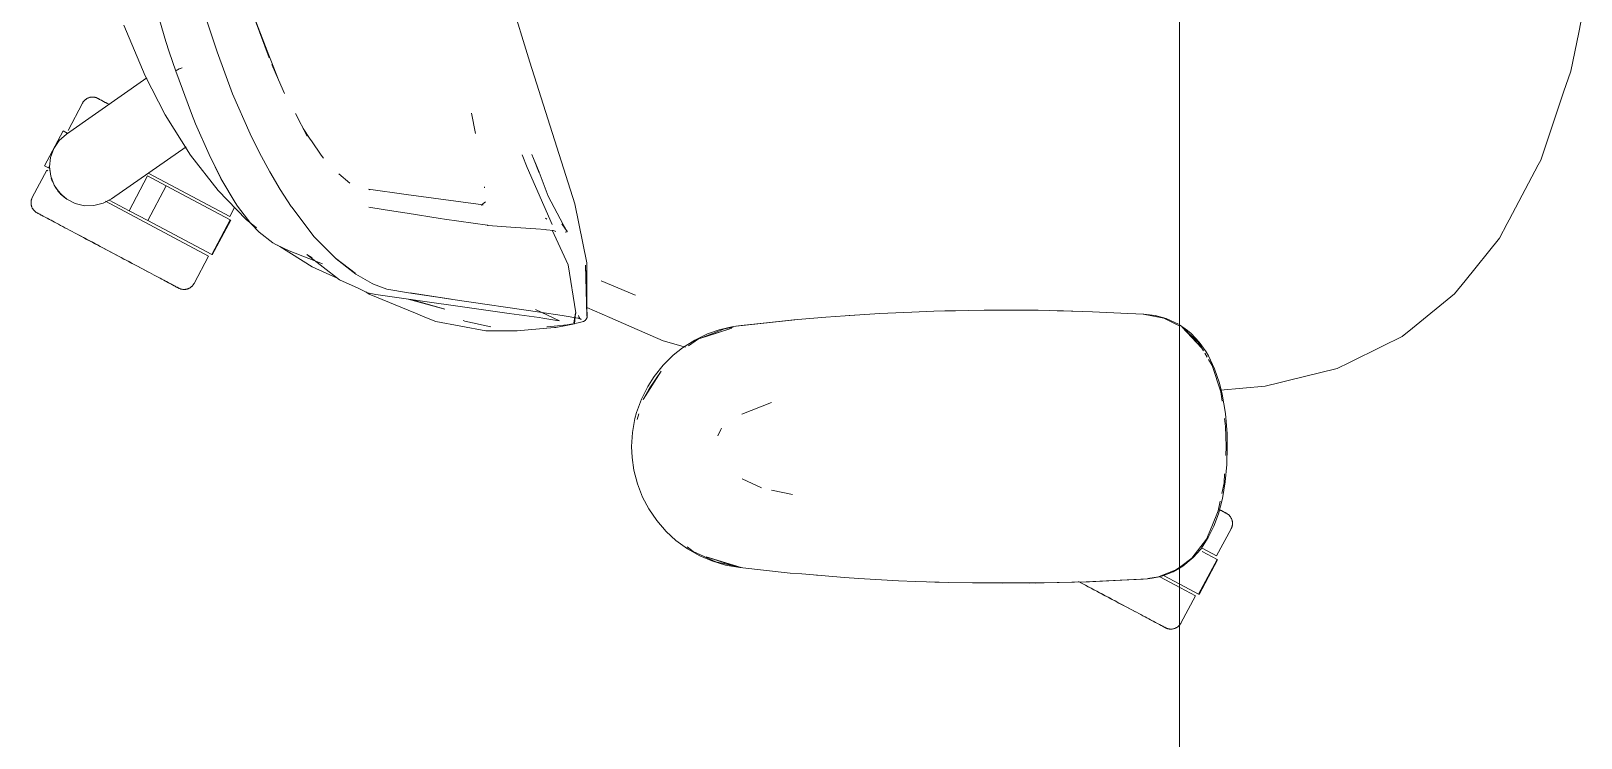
# Model space of a CAD drawing. Header units: millimetres. Extents: x 155927 to 326028, y -36033 to 97293.
# Drawn here: x 194694 to 195244, y 12149 to 12400 of the extents above; entities that cross this region are included whole.
import ezdxf

# ---------------------------------------------------------------- set-up
doc = ezdxf.new("R2010")
doc.units = ezdxf.units.MM
doc.header["$MEASUREMENT"] = 0
doc.layers.add('G-IMPT', color=8, linetype='CONTINUOUS', lineweight=9)
doc.layers.add('I-FURN', color=8, linetype='CONTINUOUS', lineweight=9)

msp = doc.modelspace()

# ---------------------------------------------------------------- linework, layer by layer
at = {"layer": 'G-IMPT'}
for p, q in [((194732.47, 12426.92), (194741.41, 12396.09)), ((194870.61, 12388.75), (194861.42, 12418.73)), ((194754.71, 12407.36), (194759.72, 12392.44)), ((194771.31, 12408.7), (194778.12, 12390.29)), ((194771.31, 12408.7), (194778.02, 12391.25)), ((194726.62, 12401.84), (194734.14, 12383.87)), ((195243.55, 12403.01), (195242.79, 12399.33)), ((194741.41, 12396.09), (194742.6, 12392.48)), ((195242.79, 12399.33), (195239.92, 12385.51)), ((194745.01, 12385.55), (194742.6, 12392.48)), ((194765.17, 12377.56), (194759.72, 12392.44)), ((194778.02, 12391.25), (194778.68, 12389.52)), ((194744.97, 12385.55), (194745.01, 12385.68)), ((194750.55, 12370.59), (194744.97, 12385.55)), ((194745.01, 12385.68), (194745.41, 12385.95)), ((194745.01, 12385.68), (194745.02, 12385.73)), ((194745.01, 12385.68), (194745.01, 12385.55)), ((194745.41, 12385.95), (194745.02, 12385.73)), ((194746.24, 12386.34), (194745.41, 12385.95)), ((194745.6, 12386.06), (194745.41, 12385.95)), ((194746.24, 12386.34), (194745.6, 12386.06)), ((194746.24, 12386.34), (194747.3, 12386.76)), ((194746.24, 12386.34), (194746.7, 12386.53)), ((194747.3, 12386.76), (194746.7, 12386.53)), ((194781.41, 12382.44), (194778.68, 12389.52)), ((194781.41, 12382.44), (194779.1, 12387.89)), ((194870.61, 12388.75), (194886.6, 12338.51)), ((195237.4, 12378.07), (195239.92, 12385.51)), ((194741.23, 12370.09), (194734.14, 12383.87)), ((194783.6, 12377.59), (194781.41, 12382.44)), ((194765.17, 12377.56), (194771.35, 12363.33)), ((195237.4, 12378.07), (195229.25, 12353.99)), ((194750.2, 12355.8), (194741.23, 12370.09)), ((194752.03, 12366.91), (194750.55, 12370.59)), ((194787.47, 12370.55), (194791.66, 12362.44)), ((194849.89, 12370.64), (194851.3, 12363.39)), ((194756.8, 12355.95), (194752.03, 12366.91)), ((194774.74, 12356.61), (194771.35, 12363.33)), ((194790.16, 12365.22), (194792.72, 12361.46)), ((194790.16, 12365.22), (194791.66, 12362.44)), ((194792.72, 12361.46), (194793.11, 12360.88)), ((194793.11, 12360.88), (194796.6, 12355.75)), ((194750.2, 12355.8), (194760.01, 12343.19)), ((194757.02, 12355.51), (194756.8, 12355.95)), ((194756.8, 12355.95), (194761.32, 12346.9)), ((194756.8, 12355.95), (194761.02, 12347.5)), ((194757.02, 12355.51), (194761.32, 12346.9)), ((194774.74, 12356.61), (194778.31, 12349.82)), ((194796.6, 12355.75), (194797.35, 12354.65)), ((194867.88, 12355.92), (194869.62, 12351.33)), ((194869.62, 12351.33), (194878.54, 12331.18)), ((194871.9, 12354.6), (194871.34, 12356.01)), ((194873.92, 12349.7), (194871.9, 12354.6)), ((194871.9, 12354.6), (194873.92, 12349.49)), ((194873.92, 12349.49), (194872.59, 12352.87)), ((195218.08, 12332.82), (195228.37, 12352.33)), ((195228.37, 12352.33), (195229.25, 12353.99)), ((194761.32, 12346.9), (194761.02, 12347.5)), ((194761.32, 12346.9), (194766.06, 12338.9)), ((194782.08, 12343.59), (194778.31, 12349.82)), ((194802.88, 12349.12), (194806.78, 12345.78)), ((194877.17, 12341.23), (194873.92, 12349.7)), ((194769.97, 12332.9), (194760.01, 12343.19)), ((194782.08, 12343.59), (194785.96, 12337.49)), ((194826.73, 12341.84), (194813.38, 12343.62)), ((194813.38, 12343.62), (194813.85, 12343.47)), ((194826.73, 12341.84), (194854.06, 12338.1)), ((194854.57, 12344.17), (194854.52, 12344.51)), ((194877.17, 12341.23), (194882.45, 12331.12)), ((194766.92, 12337.61), (194766.06, 12338.9)), ((194771.64, 12331.48), (194766.92, 12337.61)), ((194786.13, 12337.23), (194785.96, 12337.49)), ((194794.15, 12326.8), (194786.13, 12337.23)), ((194818.54, 12336.48), (194813.47, 12337.23)), ((194818.54, 12336.48), (194825.38, 12335.42)), ((194825.38, 12335.42), (194827.04, 12335.16)), ((194838.81, 12333.29), (194827.04, 12335.16)), ((194854.92, 12339.22), (194853.36, 12337.98)), ((194853.57, 12338.01), (194853.8, 12338.06)), ((194854.06, 12338.1), (194853.8, 12338.06)), ((194886.6, 12338.51), (194890.79, 12317.56)), ((194773.64, 12329.9), (194769.97, 12332.9)), ((194771.64, 12331.48), (194774.53, 12328.46)), ((194840.36, 12333.05), (194838.81, 12333.29)), ((194855.58, 12330.84), (194840.36, 12333.05)), ((194855.58, 12330.84), (194855.66, 12330.83)), ((194855.66, 12330.83), (194863.9, 12330.21)), ((194872.75, 12329.58), (194863.9, 12330.21)), ((194872.75, 12329.58), (194876.15, 12329.32)), ((194876.53, 12329.28), (194876.15, 12329.32)), ((194876.17, 12333.34), (194876.6, 12333.07)), ((194876.53, 12329.28), (194878.99, 12329)), ((194883.8, 12328.66), (194881.96, 12331.37)), ((194883.8, 12328.66), (194882.45, 12331.12)), ((195214.64, 12326.31), (195217.35, 12331.44)), ((195218.08, 12332.82), (195217.35, 12331.44)), ((194779.39, 12324.59), (194774.53, 12328.46)), ((194780.53, 12323.98), (194779.39, 12324.59)), ((194780.53, 12323.98), (194782.97, 12322.81)), ((194781.89, 12323.29), (194781.12, 12323.79)), ((194801.88, 12318.9), (194794.15, 12326.8)), ((194884.16, 12316.85), (194878.58, 12329.15)), ((194878.99, 12329), (194879.05, 12328.97)), ((194879.82, 12328.7), (194879.05, 12328.97)), ((194883.09, 12328.39), (194883.77, 12328.53)), ((194883.77, 12328.53), (194883.8, 12328.66)), ((194883.8, 12328.66), (194883.84, 12328.83)), ((195214.64, 12326.31), (195202.44, 12311.18)), ((194781.89, 12323.29), (194793.34, 12316.16)), ((194782.97, 12322.81), (194785.2, 12321.73)), ((194797.1, 12317.22), (194785.2, 12321.73)), ((194791.45, 12320.46), (194803.1, 12311.54)), ((194791.45, 12320.46), (194793.4, 12319.34)), ((194808.63, 12313.81), (194801.68, 12319.2)), ((194801.68, 12319.2), (194805.25, 12316.39)), ((194801.88, 12318.9), (194808.85, 12313.48)), ((194793.34, 12316.16), (194801.96, 12312.18)), ((194808.63, 12313.81), (194805.25, 12316.39)), ((194808.85, 12313.48), (194814.69, 12310.19)), ((194884.16, 12316.85), (194886.88, 12299.81)), ((194890.35, 12316.67), (194890.94, 12298.22)), ((194890.35, 12316.67), (194890.84, 12298.69)), ((194890.79, 12317.56), (194890.84, 12298.69)), ((194803.1, 12311.54), (194809.67, 12308.48)), ((194809.67, 12308.48), (194813.04, 12306.91)), ((194815.11, 12309.98), (194814.69, 12310.19)), ((194815.11, 12309.98), (194819.9, 12308.22)), ((194819.9, 12308.22), (194827.57, 12306.92)), ((194895.94, 12311.12), (194907.79, 12306.2)), ((195198.67, 12306.51), (195202.44, 12311.18)), ((194812.43, 12307.19), (194813.6, 12306.42)), ((194816.03, 12306.26), (194813.04, 12306.91)), ((194813.6, 12306.42), (194830.05, 12299.63)), ((194863.25, 12299.59), (194816.03, 12306.26)), ((194840.45, 12301.13), (194827.5, 12304.64)), ((194842.73, 12304.63), (194827.57, 12306.92)), ((194842.73, 12304.63), (194828.15, 12306.86)), ((194843.34, 12304.53), (194828.15, 12306.86)), ((194840.45, 12301.13), (194828.56, 12304.49)), ((194843.34, 12304.53), (194874.21, 12299.98)), ((194908.06, 12306.09), (194907.79, 12306.2)), ((195183.73, 12294.34), (195198.67, 12306.51)), ((194830.05, 12299.63), (194833.41, 12298.23)), ((194837.27, 12296.64), (194833.41, 12298.23)), ((194854.97, 12293.4), (194837.27, 12296.64)), ((194847.53, 12296.86), (194846.95, 12297.01)), ((194856.83, 12294.81), (194847.53, 12296.86)), ((194863.25, 12299.59), (194873.91, 12298.15)), ((194872.66, 12300.96), (194881.09, 12296.96)), ((194875.21, 12297.93), (194873.91, 12298.15)), ((194874.21, 12299.98), (194882.06, 12298.86)), ((194880.23, 12297.1), (194875.21, 12297.93)), ((194881.09, 12296.96), (194880.23, 12297.1)), ((194888.33, 12297.76), (194882.06, 12298.86)), ((194886.19, 12296.23), (194886.88, 12299.81)), ((194886.19, 12296.23), (194886.82, 12299.77)), ((194886.82, 12299.77), (194886.43, 12295.82)), ((194887.71, 12297.92), (194888.81, 12297.37)), ((194887.71, 12297.92), (194888.33, 12297.76)), ((194887.8, 12296.17), (194889.66, 12296.72)), ((194887.98, 12298.3), (194887.91, 12298.8)), ((194887.98, 12298.3), (194888.31, 12297.76)), ((194888.31, 12297.76), (194888.81, 12297.37)), ((194890.2, 12297.04), (194889.66, 12296.72)), ((194890.2, 12297.04), (194890.57, 12297.53)), ((194890.96, 12298.11), (194890.57, 12297.53)), ((194890.96, 12298.11), (194890.78, 12298.97)), ((194890.78, 12298.97), (194890.8, 12298.86)), ((194890.84, 12298.69), (194890.8, 12298.86)), ((194899, 12298.09), (194890.83, 12301.66)), ((194890.94, 12298.22), (194890.84, 12298.69)), ((194906.83, 12294.67), (194899, 12298.09)), ((194942.79, 12294.9), (194965.75, 12297.35)), ((194942.79, 12294.9), (194964.23, 12297.25)), ((194965.75, 12297.35), (194945.61, 12295.23)), ((194964.23, 12297.25), (194975.62, 12298.23)), ((194985.91, 12298.96), (194975.62, 12298.23)), ((194983.87, 12298.83), (194982.45, 12298.69)), ((194983.87, 12298.83), (194985.77, 12298.92)), ((194985.91, 12298.96), (194994.78, 12299.52)), ((195006.09, 12300.06), (194994.78, 12299.52)), ((195006.09, 12300.06), (195013.97, 12300.36)), ((195026.28, 12300.65), (195013.97, 12300.36)), ((195017.84, 12300.44), (195019.5, 12300.51)), ((195019.5, 12300.51), (195021.58, 12300.51)), ((195026.28, 12300.65), (195031.75, 12300.72)), ((195046.46, 12300.73), (195031.75, 12300.72)), ((195050.97, 12300.68), (195046.46, 12300.73)), ((195050.97, 12300.68), (195066.64, 12300.3)), ((195057.7, 12300.5), (195059.91, 12300.5)), ((195063.24, 12300.36), (195059.91, 12300.5)), ((195066.64, 12300.3), (195070.19, 12300.18)), ((195082.75, 12299.56), (195070.19, 12300.18)), ((195082.75, 12299.56), (195088.41, 12299.28)), ((195095.53, 12297.91), (195088.19, 12299.28)), ((195088.41, 12299.28), (195092.42, 12298.78)), ((195092.42, 12298.78), (195096.37, 12297.71)), ((195099.79, 12295.8), (195095.53, 12297.91)), ((195100.7, 12295.72), (195096.37, 12297.71)), ((194854.97, 12293.4), (194861.94, 12293.38)), ((194866.1, 12293.37), (194861.94, 12293.38)), ((194870.06, 12293.72), (194866.1, 12293.37)), ((194870.06, 12293.72), (194879.39, 12294.52)), ((194879.22, 12295.04), (194876.63, 12294.83)), ((194879.22, 12295.04), (194883.9, 12295.56)), ((194879.39, 12294.52), (194879.86, 12294.56)), ((194884.1, 12295.37), (194879.86, 12294.56)), ((194884.52, 12295.63), (194883.9, 12295.56)), ((194884.1, 12295.37), (194886.43, 12295.82)), ((194884.52, 12295.63), (194887.8, 12296.17)), ((194917.96, 12289.81), (194906.83, 12294.67)), ((194929.12, 12290.1), (194933.7, 12292.29)), ((194930.44, 12290.49), (194942.29, 12294.31)), ((194930.44, 12290.49), (194933.15, 12291.4)), ((194939.66, 12294.1), (194931.48, 12290.9)), ((194933.15, 12291.4), (194942.29, 12294.31)), ((194933.7, 12292.29), (194937.83, 12293.74)), ((194942.79, 12294.9), (194937.83, 12293.74)), ((194942.71, 12294.68), (194939.66, 12294.1)), ((194942.79, 12294.9), (194945.61, 12295.23)), ((195099.79, 12295.8), (195101.06, 12295.18)), ((195101.06, 12295.48), (195103.92, 12293.52)), ((195102.03, 12294.7), (195104.44, 12292.47)), ((195108.93, 12287.31), (195102.03, 12294.7)), ((195107.74, 12289.4), (195102.03, 12294.7)), ((195105.24, 12292.39), (195103.92, 12293.52)), ((195107.02, 12289.5), (195104.44, 12292.47)), ((195105.24, 12292.39), (195108.11, 12289.34)), ((195180.07, 12291.37), (195172.91, 12287.84)), ((195183.73, 12294.34), (195180.07, 12291.37)), ((194917.96, 12289.81), (194925.78, 12287.56)), ((194921.48, 12284.75), (194924.79, 12287.37)), ((194929.12, 12290.1), (194924.79, 12287.37)), ((194930.44, 12290.49), (194926.86, 12288.07)), ((195108.93, 12287.31), (195107.65, 12288.78)), ((195109.62, 12286.24), (195107.74, 12289.4)), ((195108.11, 12289.34), (195110.55, 12285.89)), ((195110.95, 12284.01), (195110.09, 12285.46)), ((195111.36, 12284.51), (195110.55, 12285.89)), ((195161.44, 12282.2), (195172.91, 12287.84)), ((194917.88, 12281.2), (194914.69, 12277.22)), ((194917.88, 12281.2), (194921.48, 12284.75)), ((195113.56, 12279.88), (195111.36, 12284.51)), ((195112.7, 12281.1), (195111.45, 12283.18)), ((195115.73, 12271.7), (195112.7, 12281.1)), ((195115.3, 12274.79), (195113.56, 12279.88)), ((195157.08, 12280.05), (195139.14, 12275.65)), ((195161.44, 12282.2), (195157.08, 12280.05)), ((194910.83, 12269.07), (194917.15, 12279.02)), ((194912.42, 12273.68), (194914.69, 12277.22)), ((194912.99, 12272.75), (194917.15, 12279.02)), ((195115.3, 12274.79), (195116.28, 12270.86)), ((195131.47, 12273.77), (195136.76, 12275.06)), ((195139.14, 12275.65), (195136.76, 12275.06)), ((194910.18, 12269.17), (194908.47, 12264.39)), ((194910.18, 12269.17), (194912.42, 12273.68)), ((194910.83, 12269.07), (194912.99, 12272.75)), ((195115.6, 12272.32), (195131.47, 12273.77)), ((195116.19, 12268.41), (195115.73, 12271.7)), ((195116.28, 12270.86), (195117.4, 12264.1)), ((194907.91, 12262.27), (194908.47, 12264.39)), ((194909.27, 12263.96), (194908.65, 12261.93)), ((194956.31, 12268), (194945.88, 12263.85)), ((195117.97, 12256.78), (195117.4, 12264.1)), ((194907.03, 12257.32), (194907.91, 12262.27)), ((194937.34, 12256.1), (194938.36, 12258.33)), ((194938.36, 12258.33), (194938.66, 12258.78)), ((195117.45, 12259.44), (195117.06, 12262.22)), ((195117.45, 12259.44), (195117.69, 12252.28)), ((194906.73, 12252.28), (194907.03, 12257.32)), ((194906.73, 12252.28), (194906.9, 12248.43)), ((195117.5, 12249.17), (195117.69, 12252.28)), ((195118.06, 12252.28), (195117.88, 12245.94)), ((195117.97, 12256.78), (195118.06, 12252.28)), ((194907.55, 12243.92), (194906.9, 12248.43)), ((194907.55, 12243.92), (194908.81, 12239.05)), ((195116.9, 12239.45), (195117.1, 12242.66)), ((195117.31, 12239.79), (195117.88, 12245.94)), ((194910.64, 12234.34), (194908.81, 12239.05)), ((194945.98, 12240.9), (194952.76, 12237.63)), ((194963.81, 12235.29), (194956.38, 12236.87)), ((195116.13, 12235.7), (195116.9, 12239.45)), ((195117.31, 12239.79), (195116.31, 12233.86)), ((194912.83, 12230.17), (194910.64, 12234.34)), ((195114.86, 12229.49), (195115.57, 12232.95)), ((195114.89, 12228.38), (195116.31, 12233.86)), ((194912.83, 12230.17), (194915.67, 12226.01)), ((194915.67, 12226.01), (194918.99, 12222.17)), ((195114.86, 12229.49), (195112.53, 12223.87)), ((195114.89, 12228.38), (195113.3, 12224.04)), ((194922.42, 12219.01), (194918.99, 12222.17)), ((195105.47, 12212.68), (195110.69, 12219.47)), ((195111.32, 12219.97), (195108.66, 12215.92)), ((195110.69, 12219.47), (195112.53, 12223.87)), ((195111.32, 12219.97), (195113.3, 12224.04)), ((194922.42, 12219.01), (194926.51, 12216.01)), ((194926.47, 12216.7), (194928.57, 12215.11)), ((194930.95, 12213.5), (194926.51, 12216.01)), ((194936.64, 12211.37), (194928.57, 12215.11)), ((195108.66, 12215.92), (195105.99, 12212.88)), ((194930.95, 12213.5), (194935.19, 12211.69)), ((194945.61, 12209.33), (194933.15, 12213.16)), ((194933.15, 12213.16), (194942.29, 12210.24)), ((194935.19, 12211.69), (194940.05, 12210.22)), ((194936.64, 12211.37), (194945.04, 12209.45)), ((194945.09, 12209.33), (194940.05, 12210.22)), ((194945.61, 12209.33), (194942.29, 12210.24)), ((194963.02, 12207.42), (194945.09, 12209.33)), ((195093.66, 12206.11), (195099.85, 12208.52)), ((195098.82, 12207.85), (195101.06, 12209.12)), ((195099.85, 12208.52), (195101.06, 12209.41)), ((195101.06, 12209.41), (195105.47, 12212.68)), ((195101.06, 12209.12), (195102.25, 12209.81)), ((195102.25, 12209.81), (195105.99, 12212.88)), ((194967.15, 12207.07), (194963.02, 12207.42)), ((194982.21, 12205.83), (194967.15, 12207.07)), ((194974.02, 12206.48), (194972.35, 12206.65)), ((194982.21, 12205.83), (194987.3, 12205.5)), ((194987.3, 12205.5), (195001.43, 12204.69)), ((195007.46, 12204.44), (195001.43, 12204.69)), ((195007.46, 12204.44), (195019.22, 12204.05)), ((195012.35, 12204.3), (195014.28, 12204.19)), ((195014.28, 12204.19), (195015.78, 12204.17)), ((195027.64, 12203.88), (195019.22, 12204.05)), ((195027.64, 12203.88), (195057.65, 12204)), ((195027.64, 12203.88), (195047.82, 12203.84)), ((195027.64, 12203.88), (195038.43, 12203.8)), ((195057.65, 12204), (195038.43, 12203.8)), ((195047.82, 12203.84), (195069.22, 12204.34)), ((195047.82, 12203.84), (195068.01, 12204.3)), ((195047.82, 12203.84), (195057.65, 12204)), ((195047.82, 12203.88), (195049.86, 12203.86)), ((195049.86, 12203.86), (195051.77, 12203.93)), ((195057.65, 12204), (195069.22, 12204.34)), ((195068.01, 12204.3), (195089.79, 12205.39)), ((195068.01, 12204.3), (195088.19, 12205.28)), ((195069.22, 12204.34), (195068.01, 12204.3)), ((195069.22, 12204.34), (195089.79, 12205.39)), ((195089.79, 12205.39), (195088.19, 12205.28)), ((195089.79, 12205.39), (195091.44, 12205.64)), ((195093.66, 12206.11), (195089.81, 12205.52)), ((195093.83, 12206.09), (195091.44, 12205.64)), ((195093.83, 12206.09), (195095.18, 12206.45)), ((195098.82, 12207.85), (195095.18, 12206.45))]:
    msp.add_line(p, q, dxfattribs=at)
at = {"layer": 'I-FURN'}
for p, q in [((195101.06, 13490.08), (195101.06, 12090.08)), ((195101.06, 12090.08), (195101.06, 13490.08)), ((194706.17, 12363.17), (194734.76, 12383.19)), ((194711.91, 12374.22), (194706.76, 12364.53)), ((194711.91, 12374.22), (194711.99, 12374.36)), ((194711.99, 12374.36), (194712.07, 12374.5)), ((194712.07, 12374.5), (194712.16, 12374.63)), ((194712.16, 12374.63), (194712.26, 12374.76)), ((194712.26, 12374.76), (194712.36, 12374.89)), ((194712.36, 12374.89), (194712.46, 12375.01)), ((194712.46, 12375.01), (194712.57, 12375.13)), ((194712.57, 12375.13), (194712.69, 12375.24)), ((194712.69, 12375.24), (194712.81, 12375.35)), ((194712.81, 12375.35), (194712.93, 12375.46)), ((194712.93, 12375.46), (194713.06, 12375.56)), ((194713.06, 12375.56), (194713.19, 12375.65)), ((194713.19, 12375.65), (194713.32, 12375.74)), ((194713.32, 12375.74), (194713.46, 12375.82)), ((194713.46, 12375.82), (194713.6, 12375.9)), ((194713.6, 12375.9), (194713.75, 12375.97)), ((194713.75, 12375.97), (194713.89, 12376.04)), ((194713.89, 12376.04), (194714.04, 12376.1)), ((194714.04, 12376.1), (194714.19, 12376.15)), ((194714.19, 12376.15), (194714.35, 12376.2)), ((194714.35, 12376.2), (194714.5, 12376.24)), ((194714.5, 12376.24), (194714.66, 12376.28)), ((194714.66, 12376.28), (194714.82, 12376.31)), ((194714.82, 12376.31), (194714.98, 12376.33)), ((194714.98, 12376.33), (194715.14, 12376.34)), ((194715.14, 12376.34), (194715.3, 12376.35)), ((194715.3, 12376.35), (194715.46, 12376.36)), ((194715.46, 12376.36), (194715.62, 12376.36)), ((194715.62, 12376.36), (194715.78, 12376.35)), ((194715.78, 12376.35), (194715.94, 12376.33)), ((194715.94, 12376.33), (194716.1, 12376.31)), ((194716.1, 12376.31), (194716.26, 12376.28)), ((194716.26, 12376.28), (194716.42, 12376.24)), ((194716.42, 12376.24), (194716.58, 12376.2)), ((194716.58, 12376.2), (194716.73, 12376.16)), ((194716.73, 12376.16), (194716.88, 12376.1)), ((194716.88, 12376.1), (194717.03, 12376.04)), ((194717.03, 12376.04), (194717.18, 12375.98)), ((194717.18, 12375.98), (194717.32, 12375.91)), ((194717.32, 12375.91), (194717.36, 12375.89)), ((194717.36, 12375.89), (194717.38, 12375.88)), ((194717.37, 12375.88), (194717.36, 12375.89)), ((194717.41, 12375.86), (194717.37, 12375.88)), ((194717.38, 12375.88), (194717.44, 12375.84)), ((194717.49, 12375.82), (194717.41, 12375.86)), ((194717.44, 12375.84), (194717.54, 12375.79)), ((194717.61, 12375.75), (194717.49, 12375.82)), ((194717.54, 12375.79), (194717.68, 12375.72)), ((194717.78, 12375.67), (194717.61, 12375.75)), ((194717.68, 12375.72), (194717.86, 12375.62)), ((194717.98, 12375.56), (194717.78, 12375.67)), ((194717.86, 12375.62), (194718.08, 12375.5)), ((194718.22, 12375.43), (194717.98, 12375.56)), ((194718.08, 12375.5), (194718.34, 12375.37)), ((194718.5, 12375.28), (194718.22, 12375.43)), ((194718.34, 12375.37), (194718.64, 12375.21)), ((194718.81, 12375.11), (194718.5, 12375.28)), ((194718.64, 12375.21), (194718.97, 12375.03)), ((194719.17, 12374.92), (194718.81, 12375.11)), ((194718.97, 12375.03), (194719.35, 12374.83)), ((194719.56, 12374.72), (194719.17, 12374.92)), ((194719.35, 12374.83), (194719.76, 12374.61)), ((194719.99, 12374.49), (194719.56, 12374.72)), ((194719.76, 12374.61), (194720.2, 12374.38)), ((194720.46, 12374.24), (194719.99, 12374.49)), ((194720.2, 12374.38), (194720.69, 12374.12)), ((194720.96, 12373.97), (194720.46, 12374.24)), ((194720.69, 12374.12), (194721.2, 12373.84)), ((194721.5, 12373.69), (194720.96, 12373.97)), ((194705.01, 12364.33), (194698.44, 12351.97)), ((194703.66, 12360.92), (194706.17, 12363.17)), ((194705.01, 12364.33), (194706.41, 12363.59)), ((194706.41, 12363.59), (194706.32, 12363.64)), ((194700.59, 12354.97), (194701.76, 12358.13)), ((194701.76, 12358.13), (194703.66, 12360.92)), ((194748.65, 12358.75), (194722.22, 12340.25)), ((194699.83, 12351.23), (194698.44, 12351.97)), ((194699.75, 12351.27), (194699.83, 12351.23)), ((194699.83, 12351.23), (194700.23, 12351.98)), ((194700.2, 12351.62), (194700.59, 12354.97)), ((194700.63, 12348.27), (194700.2, 12351.62)), ((194699.25, 12350.41), (194694.1, 12340.72)), ((194699.25, 12350.41), (194699.63, 12350.21)), ((194701.85, 12345.12), (194700.63, 12348.27)), ((194734.99, 12348.39), (194728.42, 12336.03)), ((194734.99, 12348.39), (194741.63, 12344.86)), ((194735.46, 12349.28), (194764.15, 12334.02)), ((194693.88, 12340.24), (194693.94, 12340.39)), ((194693.94, 12340.39), (194694.01, 12340.54)), ((194694.01, 12340.54), (194694.08, 12340.68)), ((194694.08, 12340.68), (194694.1, 12340.72)), ((194703.79, 12342.36), (194701.85, 12345.12)), ((194702.33, 12344.28), (194704.62, 12341.5)), ((194706.33, 12340.14), (194703.79, 12342.36)), ((194704.62, 12341.5), (194706.04, 12340.34)), ((194722.22, 12340.25), (194719.25, 12338.66)), ((194741.63, 12344.86), (194735.06, 12332.5)), ((194741.63, 12344.86), (194764.34, 12332.79)), ((194693.63, 12338.98), (194693.64, 12339.14)), ((194693.63, 12338.82), (194693.63, 12338.98)), ((194693.63, 12338.66), (194693.63, 12338.82)), ((194693.64, 12338.5), (194693.63, 12338.66)), ((194693.64, 12339.14), (194693.66, 12339.3)), ((194693.66, 12338.34), (194693.64, 12338.5)), ((194693.66, 12339.3), (194693.68, 12339.46)), ((194693.68, 12338.18), (194693.66, 12338.34)), ((194693.68, 12339.46), (194693.71, 12339.62)), ((194693.71, 12338.02), (194693.68, 12338.18)), ((194693.71, 12339.62), (194693.74, 12339.78)), ((194693.75, 12337.86), (194693.71, 12338.02)), ((194693.74, 12339.78), (194693.78, 12339.93)), ((194693.79, 12337.71), (194693.75, 12337.86)), ((194693.78, 12339.93), (194693.83, 12340.09)), ((194693.84, 12337.55), (194693.79, 12337.71)), ((194693.83, 12340.09), (194693.88, 12340.24)), ((194693.89, 12337.4), (194693.84, 12337.55)), ((194693.95, 12337.25), (194693.89, 12337.4)), ((194694.02, 12337.1), (194693.95, 12337.25)), ((194694.09, 12336.96), (194694.02, 12337.1)), ((194694.17, 12336.82), (194694.09, 12336.96)), ((194694.25, 12336.68), (194694.17, 12336.82)), ((194694.34, 12336.55), (194694.25, 12336.68)), ((194694.43, 12336.42), (194694.34, 12336.55)), ((194694.53, 12336.29), (194694.43, 12336.42)), ((194694.63, 12336.17), (194694.53, 12336.29)), ((194694.74, 12336.05), (194694.63, 12336.17)), ((194694.86, 12335.93), (194694.74, 12336.05)), ((194694.98, 12335.82), (194694.86, 12335.93)), ((194695.1, 12335.72), (194694.98, 12335.82)), ((194695.22, 12335.62), (194695.1, 12335.72)), ((194695.35, 12335.52), (194695.22, 12335.62)), ((194695.49, 12335.43), (194695.35, 12335.52)), ((194695.63, 12335.35), (194695.49, 12335.43)), ((194695.77, 12335.27), (194695.63, 12335.35)), ((194695.81, 12335.25), (194695.77, 12335.27)), ((194695.77, 12335.27), (194695.77, 12335.27)), ((194695.77, 12335.27), (194695.79, 12335.26)), ((194695.79, 12335.26), (194695.85, 12335.23)), ((194695.9, 12335.2), (194695.81, 12335.25)), ((194695.85, 12335.23), (194695.95, 12335.17)), ((194696.02, 12335.14), (194695.9, 12335.2)), ((194695.95, 12335.17), (194696.09, 12335.1)), ((194696.18, 12335.05), (194696.02, 12335.14)), ((194696.09, 12335.1), (194696.27, 12335)), ((194696.38, 12334.94), (194696.18, 12335.05)), ((194696.27, 12335), (194696.49, 12334.89)), ((194696.62, 12334.82), (194696.38, 12334.94)), ((194696.49, 12334.89), (194696.75, 12334.75)), ((194696.9, 12334.67), (194696.62, 12334.82)), ((194696.75, 12334.75), (194697.04, 12334.59)), ((194709.32, 12338.59), (194706.33, 12340.14)), ((194712.6, 12337.81), (194709.32, 12338.59)), ((194715.98, 12337.83), (194712.6, 12337.81)), ((194719.25, 12338.66), (194715.98, 12337.83)), ((194720.04, 12339.36), (194756.64, 12319.89)), ((194728.42, 12336.03), (194721.36, 12339.79)), ((194735.06, 12332.5), (194728.42, 12336.03)), ((194764.15, 12334.02), (194765.83, 12337.17)), ((194697.22, 12334.5), (194696.9, 12334.67)), ((194697.04, 12334.59), (194697.38, 12334.41)), ((194697.57, 12334.31), (194697.22, 12334.5)), ((194697.38, 12334.41), (194697.75, 12334.22)), ((194697.97, 12334.1), (194697.57, 12334.31)), ((194697.75, 12334.22), (194698.16, 12334)), ((194698.4, 12333.87), (194697.97, 12334.1)), ((194698.16, 12334), (194698.61, 12333.76)), ((194698.86, 12333.62), (194698.4, 12333.87)), ((194698.61, 12333.76), (194699.09, 12333.5)), ((194699.36, 12333.36), (194698.86, 12333.62)), ((194699.09, 12333.5), (194699.61, 12333.23)), ((194699.9, 12333.07), (194699.36, 12333.36)), ((194699.61, 12333.23), (194700.16, 12332.94)), ((194700.47, 12332.77), (194699.9, 12333.07)), ((194700.16, 12332.94), (194700.74, 12332.63)), ((194700.74, 12332.63), (194701.36, 12332.3)), ((194701.36, 12332.3), (194702.01, 12331.95)), ((194702.01, 12331.95), (194702.68, 12331.59)), ((194702.68, 12331.59), (194703.39, 12331.22)), ((194703.39, 12331.22), (194704.13, 12330.83)), ((194704.13, 12330.83), (194704.89, 12330.42)), ((194704.89, 12330.42), (194705.68, 12330)), ((194705.68, 12330), (194706.49, 12329.57)), ((194706.49, 12329.57), (194707.32, 12329.13)), ((194757.77, 12320.43), (194735.06, 12332.5)), ((194764.34, 12332.79), (194757.77, 12320.43)), ((194757.94, 12320.34), (194764.51, 12332.7)), ((194707.32, 12329.13), (194708.18, 12328.67)), ((194708.18, 12328.67), (194709.06, 12328.2)), ((194709.06, 12328.2), (194709.95, 12327.73)), ((194710.44, 12327.47), (194709.54, 12327.95)), ((194709.95, 12327.73), (194710.87, 12327.24)), ((194711.37, 12326.98), (194710.44, 12327.47)), ((194710.87, 12327.24), (194711.8, 12326.75)), ((194712.3, 12326.48), (194711.37, 12326.98)), ((194711.8, 12326.75), (194712.74, 12326.25)), ((194713.25, 12325.97), (194712.3, 12326.48)), ((194712.74, 12326.25), (194713.7, 12325.74)), ((194714.22, 12325.46), (194713.25, 12325.97)), ((194713.7, 12325.74), (194714.67, 12325.22)), ((194715.19, 12324.94), (194714.22, 12325.46)), ((194714.67, 12325.22), (194715.64, 12324.7)), ((194716.18, 12324.42), (194715.19, 12324.94)), ((194715.64, 12324.7), (194716.63, 12324.18)), ((194717.17, 12323.89), (194716.18, 12324.42)), ((194716.63, 12324.18), (194717.63, 12323.65)), ((194718.16, 12323.36), (194717.17, 12323.89)), ((194717.63, 12323.65), (194718.62, 12323.12)), ((194719.17, 12322.83), (194718.16, 12323.36)), ((194718.62, 12323.12), (194719.63, 12322.58)), ((194720.17, 12322.3), (194719.17, 12322.83)), ((194719.63, 12322.58), (194720.63, 12322.05)), ((194721.18, 12321.76), (194720.17, 12322.3)), ((194720.63, 12322.05), (194721.64, 12321.51)), ((194722.18, 12321.23), (194721.18, 12321.76)), ((194721.64, 12321.51), (194722.64, 12320.98)), ((194723.18, 12320.69), (194722.18, 12321.23)), ((194722.64, 12320.98), (194723.64, 12320.45)), ((194724.18, 12320.16), (194723.18, 12320.69)), ((194723.64, 12320.45), (194724.64, 12319.92)), ((194725.18, 12319.63), (194724.18, 12320.16)), ((194724.64, 12319.92), (194725.63, 12319.39)), ((194726.16, 12319.11), (194725.18, 12319.63)), ((194725.63, 12319.39), (194726.62, 12318.87)), ((194727.14, 12318.59), (194726.16, 12319.11)), ((194726.62, 12318.87), (194727.59, 12318.35)), ((194728.11, 12318.07), (194727.14, 12318.59)), ((194727.59, 12318.35), (194728.55, 12317.84)), ((194751.49, 12310.21), (194756.64, 12319.89)), ((194729.07, 12317.56), (194728.11, 12318.07)), ((194728.55, 12317.84), (194729.5, 12317.33)), ((194730.01, 12317.06), (194729.07, 12317.56)), ((194729.5, 12317.33), (194730.44, 12316.83)), ((194730.94, 12316.57), (194730.01, 12317.06)), ((194730.44, 12316.83), (194731.36, 12316.34)), ((194731.86, 12316.08), (194730.94, 12316.57)), ((194731.36, 12316.34), (194732.27, 12315.86)), ((194732.75, 12315.61), (194731.86, 12316.08)), ((194732.27, 12315.86), (194733.16, 12315.39)), ((194733.63, 12315.14), (194732.75, 12315.61)), ((194733.16, 12315.39), (194734.03, 12314.93)), ((194734.49, 12314.68), (194733.63, 12315.14)), ((194734.03, 12314.93), (194734.87, 12314.48)), ((194735.32, 12314.24), (194734.49, 12314.68)), ((194734.87, 12314.48), (194735.7, 12314.04)), ((194735.7, 12314.04), (194736.5, 12313.61)), ((194736.5, 12313.61), (194737.27, 12313.2)), ((194737.27, 12313.2), (194738.02, 12312.8)), ((194738.02, 12312.8), (194738.75, 12312.42)), ((194738.75, 12312.42), (194739.44, 12312.05)), ((194739.44, 12312.05), (194740.1, 12311.7)), ((194740.1, 12311.7), (194740.74, 12311.36)), ((194740.74, 12311.36), (194741.34, 12311.04)), ((194741.65, 12310.87), (194741.07, 12311.18)), ((194741.34, 12311.04), (194741.91, 12310.74)), ((194742.2, 12310.58), (194741.65, 12310.87)), ((194741.91, 12310.74), (194742.44, 12310.45)), ((194742.72, 12310.31), (194742.2, 12310.58)), ((194742.44, 12310.45), (194742.94, 12310.19)), ((194743.2, 12310.05), (194742.72, 12310.31)), ((194742.94, 12310.19), (194743.41, 12309.94)), ((194743.65, 12309.81), (194743.2, 12310.05)), ((194743.41, 12309.94), (194743.84, 12309.71)), ((194744.06, 12309.59), (194743.65, 12309.81)), ((194743.84, 12309.71), (194744.23, 12309.5)), ((194744.43, 12309.4), (194744.06, 12309.59)), ((194744.23, 12309.5), (194744.59, 12309.31)), ((194744.77, 12309.22), (194744.43, 12309.4)), ((194744.59, 12309.31), (194744.91, 12309.14)), ((194745.06, 12309.06), (194744.77, 12309.22)), ((194744.91, 12309.14), (194745.19, 12308.99)), ((194745.32, 12308.92), (194745.06, 12309.06)), ((194745.19, 12308.99), (194745.43, 12308.87)), ((194745.54, 12308.81), (194745.32, 12308.92)), ((194745.43, 12308.87), (194745.63, 12308.76)), ((194745.72, 12308.71), (194745.54, 12308.81)), ((194745.63, 12308.76), (194745.79, 12308.67)), ((194745.86, 12308.64), (194745.72, 12308.71)), ((194745.79, 12308.67), (194745.91, 12308.61)), ((194745.96, 12308.58), (194745.86, 12308.64)), ((194745.91, 12308.61), (194745.99, 12308.56)), ((194746.02, 12308.55), (194745.96, 12308.58)), ((194745.99, 12308.56), (194746.04, 12308.54)), ((194746.04, 12308.54), (194746.02, 12308.55)), ((194746.08, 12308.52), (194746.04, 12308.54)), ((194746.04, 12308.54), (194746.04, 12308.54)), ((194746.22, 12308.45), (194746.08, 12308.52)), ((194746.37, 12308.38), (194746.22, 12308.45)), ((194746.52, 12308.32), (194746.37, 12308.38)), ((194746.67, 12308.27), (194746.52, 12308.32)), ((194746.83, 12308.22), (194746.67, 12308.27)), ((194746.98, 12308.18), (194746.83, 12308.22)), ((194747.14, 12308.15), (194746.98, 12308.18)), ((194747.3, 12308.12), (194747.14, 12308.15)), ((194747.46, 12308.1), (194747.3, 12308.12)), ((194747.62, 12308.08), (194747.46, 12308.1)), ((194747.78, 12308.07), (194747.62, 12308.08)), ((194747.94, 12308.07), (194747.78, 12308.07)), ((194748.1, 12308.07), (194747.94, 12308.07)), ((194748.26, 12308.08), (194748.1, 12308.07)), ((194748.42, 12308.1), (194748.26, 12308.08)), ((194748.58, 12308.12), (194748.42, 12308.1)), ((194748.74, 12308.15), (194748.58, 12308.12)), ((194748.9, 12308.19), (194748.74, 12308.15)), ((194749.06, 12308.23), (194748.9, 12308.19)), ((194749.21, 12308.27), (194749.06, 12308.23)), ((194749.36, 12308.33), (194749.21, 12308.27)), ((194749.51, 12308.39), (194749.36, 12308.33)), ((194749.66, 12308.46), (194749.51, 12308.39)), ((194749.8, 12308.53), (194749.66, 12308.46)), ((194749.94, 12308.6), (194749.8, 12308.53)), ((194750.08, 12308.69), (194749.94, 12308.6)), ((194750.22, 12308.78), (194750.08, 12308.69)), ((194750.35, 12308.87), (194750.22, 12308.78)), ((194750.47, 12308.97), (194750.35, 12308.87)), ((194750.6, 12309.07), (194750.47, 12308.97)), ((194750.72, 12309.18), (194750.6, 12309.07)), ((194750.83, 12309.3), (194750.72, 12309.18)), ((194750.94, 12309.41), (194750.83, 12309.3)), ((194751.05, 12309.54), (194750.94, 12309.41)), ((194751.15, 12309.66), (194751.05, 12309.54)), ((194751.24, 12309.79), (194751.15, 12309.66)), ((194751.33, 12309.93), (194751.24, 12309.79)), ((194751.41, 12310.06), (194751.33, 12309.93)), ((194751.49, 12310.21), (194751.41, 12310.06)), ((195115.14, 12229.99), (195115.57, 12229.77)), ((195115.78, 12229.65), (195115.37, 12229.87)), ((195115.57, 12229.77), (195115.96, 12229.56)), ((195116.16, 12229.45), (195115.78, 12229.65)), ((195115.96, 12229.56), (195116.31, 12229.37)), ((195116.49, 12229.27), (195116.16, 12229.45)), ((195116.31, 12229.37), (195116.63, 12229.2)), ((195116.79, 12229.12), (195116.49, 12229.27)), ((195116.63, 12229.2), (195116.91, 12229.05)), ((195117.05, 12228.98), (195116.79, 12229.12)), ((195116.91, 12229.05), (195117.15, 12228.92)), ((195117.27, 12228.86), (195117.05, 12228.98)), ((195117.15, 12228.92), (195117.35, 12228.82)), ((195117.45, 12228.77), (195117.27, 12228.86)), ((195117.35, 12228.82), (195117.52, 12228.73)), ((195117.59, 12228.69), (195117.45, 12228.77)), ((195117.52, 12228.73), (195117.64, 12228.66)), ((195117.69, 12228.64), (195117.59, 12228.69)), ((195117.64, 12228.66), (195117.72, 12228.62)), ((195117.75, 12228.61), (195117.69, 12228.64)), ((195117.72, 12228.62), (195117.76, 12228.6)), ((195117.77, 12228.6), (195117.75, 12228.61)), ((195117.76, 12228.6), (195117.77, 12228.6)), ((195117.77, 12228.6), (195117.91, 12228.52)), ((195117.91, 12228.52), (195118.05, 12228.43)), ((195118.05, 12228.43), (195118.18, 12228.34)), ((195118.18, 12228.34), (195118.31, 12228.25)), ((195118.31, 12228.25), (195118.44, 12228.15)), ((195118.44, 12228.15), (195118.56, 12228.04)), ((195118.56, 12228.04), (195118.68, 12227.93)), ((195118.68, 12227.93), (195118.79, 12227.82)), ((195118.79, 12227.82), (195118.9, 12227.7)), ((195118.9, 12227.7), (195119, 12227.58)), ((195119, 12227.58), (195119.1, 12227.45)), ((195119.1, 12227.45), (195119.2, 12227.32)), ((195119.2, 12227.32), (195119.29, 12227.18)), ((195119.29, 12227.18), (195119.37, 12227.05)), ((195119.37, 12227.05), (195119.45, 12226.91)), ((195119.45, 12226.91), (195119.52, 12226.76)), ((195119.52, 12226.76), (195119.58, 12226.61)), ((195119.58, 12226.61), (195119.64, 12226.46)), ((195119.64, 12226.46), (195119.7, 12226.31)), ((195119.7, 12226.31), (195119.75, 12226.16)), ((195119.75, 12226.16), (195119.79, 12226)), ((195119.79, 12226), (195119.82, 12225.85)), ((195119.82, 12225.85), (195119.85, 12225.69)), ((195119.85, 12225.69), (195119.88, 12225.53)), ((195119.88, 12225.53), (195119.89, 12225.37)), ((195119.89, 12225.37), (195119.9, 12225.21)), ((195119.9, 12224.88), (195119.89, 12224.72)), ((195119.9, 12225.21), (195119.91, 12225.05)), ((195119.91, 12225.05), (195119.9, 12224.88)), ((195114.28, 12213.46), (195119.43, 12223.14)), ((195119.45, 12223.18), (195119.43, 12223.14)), ((195119.52, 12223.33), (195119.45, 12223.18)), ((195119.59, 12223.48), (195119.52, 12223.33)), ((195119.65, 12223.63), (195119.59, 12223.48)), ((195119.7, 12223.78), (195119.65, 12223.63)), ((195119.75, 12223.93), (195119.7, 12223.78)), ((195119.79, 12224.09), (195119.75, 12223.93)), ((195119.83, 12224.24), (195119.79, 12224.09)), ((195119.86, 12224.4), (195119.83, 12224.24)), ((195119.88, 12224.56), (195119.86, 12224.4)), ((195119.89, 12224.72), (195119.88, 12224.56)), ((195109.09, 12216.22), (195114.28, 12213.46)), ((195109.18, 12215.04), (195114.47, 12212.23)), ((195114.47, 12212.23), (195107.9, 12199.87)), ((195108.07, 12199.78), (195114.64, 12212.14)), ((195066.31, 12203.86), (195065.32, 12204.38)), ((195065.77, 12204.14), (195066.76, 12203.62)), ((195067.3, 12203.33), (195066.31, 12203.86)), ((195066.76, 12203.62), (195067.76, 12203.09)), ((195068.29, 12202.8), (195067.3, 12203.33)), ((195067.76, 12203.09), (195068.75, 12202.56)), ((195069.3, 12202.27), (195068.29, 12202.8)), ((195094.11, 12206.07), (195101.49, 12202.14)), ((195101.2, 12203.43), (195095.39, 12206.52)), ((195107.9, 12199.87), (195101.2, 12203.43)), ((195068.75, 12202.56), (195069.76, 12202.02)), ((195070.3, 12201.74), (195069.3, 12202.27)), ((195069.76, 12202.02), (195070.76, 12201.49)), ((195071.31, 12201.2), (195070.3, 12201.74)), ((195070.76, 12201.49), (195071.77, 12200.96)), ((195072.31, 12200.67), (195071.31, 12201.2)), ((195071.77, 12200.96), (195072.77, 12200.42)), ((195073.31, 12200.13), (195072.31, 12200.67)), ((195072.77, 12200.42), (195073.77, 12199.89)), ((195074.31, 12199.6), (195073.31, 12200.13)), ((195073.77, 12199.89), (195074.77, 12199.36)), ((195075.31, 12199.07), (195074.31, 12199.6)), ((195074.77, 12199.36), (195075.76, 12198.83)), ((195076.29, 12198.55), (195075.31, 12199.07)), ((195075.76, 12198.83), (195076.75, 12198.31)), ((195077.27, 12198.03), (195076.29, 12198.55)), ((195076.75, 12198.31), (195077.72, 12197.79)), ((195078.24, 12197.51), (195077.27, 12198.03)), ((195077.72, 12197.79), (195078.68, 12197.28)), ((195079.2, 12197), (195078.24, 12197.51)), ((195078.68, 12197.28), (195079.63, 12196.77)), ((195101.49, 12202.14), (195106.77, 12199.33)), ((195101.62, 12189.65), (195106.77, 12199.33)), ((195080.14, 12196.5), (195079.2, 12197)), ((195079.63, 12196.77), (195080.57, 12196.27)), ((195081.07, 12196.01), (195080.14, 12196.5)), ((195080.57, 12196.27), (195081.49, 12195.78)), ((195081.99, 12195.52), (195081.07, 12196.01)), ((195081.49, 12195.78), (195082.4, 12195.3)), ((195082.88, 12195.05), (195081.99, 12195.52)), ((195082.4, 12195.3), (195083.29, 12194.83)), ((195083.76, 12194.58), (195082.88, 12195.05)), ((195083.29, 12194.83), (195084.16, 12194.37)), ((195084.62, 12194.12), (195083.76, 12194.58)), ((195084.16, 12194.37), (195085, 12193.92)), ((195085.45, 12193.68), (195084.62, 12194.12)), ((195085, 12193.92), (195085.83, 12193.48)), ((195085.83, 12193.48), (195086.63, 12193.05)), ((195086.63, 12193.05), (195087.4, 12192.64)), ((195087.4, 12192.64), (195088.15, 12192.24)), ((195088.15, 12192.24), (195088.88, 12191.86)), ((195088.88, 12191.86), (195089.57, 12191.49)), ((195089.57, 12191.49), (195090.23, 12191.14)), ((195090.23, 12191.14), (195090.87, 12190.8)), ((195090.87, 12190.8), (195091.47, 12190.48)), ((195091.78, 12190.31), (195091.2, 12190.62)), ((195091.47, 12190.48), (195092.04, 12190.18)), ((195092.33, 12190.02), (195091.78, 12190.31)), ((195092.04, 12190.18), (195092.57, 12189.89)), ((195092.85, 12189.75), (195092.33, 12190.02)), ((195092.57, 12189.89), (195093.07, 12189.63)), ((195093.33, 12189.49), (195092.85, 12189.75)), ((195093.07, 12189.63), (195093.54, 12189.38)), ((195093.78, 12189.25), (195093.33, 12189.49)), ((195093.54, 12189.38), (195093.97, 12189.15)), ((195094.19, 12189.03), (195093.78, 12189.25)), ((195093.97, 12189.15), (195094.36, 12188.94)), ((195094.56, 12188.84), (195094.19, 12189.03)), ((195094.36, 12188.94), (195094.72, 12188.75)), ((195094.9, 12188.66), (195094.56, 12188.84)), ((195094.72, 12188.75), (195095.04, 12188.58)), ((195095.19, 12188.5), (195094.9, 12188.66)), ((195095.04, 12188.58), (195095.32, 12188.43)), ((195095.45, 12188.36), (195095.19, 12188.5)), ((195095.32, 12188.43), (195095.56, 12188.31)), ((195095.67, 12188.25), (195095.45, 12188.36)), ((195095.56, 12188.31), (195095.76, 12188.2)), ((195095.85, 12188.15), (195095.67, 12188.25)), ((195095.76, 12188.2), (195095.92, 12188.11)), ((195095.99, 12188.08), (195095.85, 12188.15)), ((195095.92, 12188.11), (195096.04, 12188.05)), ((195096.09, 12188.02), (195095.99, 12188.08)), ((195096.04, 12188.05), (195096.12, 12188.01)), ((195096.15, 12187.99), (195096.09, 12188.02)), ((195096.12, 12188.01), (195096.17, 12187.98)), ((195096.17, 12187.98), (195096.15, 12187.99)), ((195096.21, 12187.96), (195096.17, 12187.98)), ((195096.17, 12187.98), (195096.17, 12187.98)), ((195096.35, 12187.89), (195096.21, 12187.96)), ((195096.5, 12187.82), (195096.35, 12187.89)), ((195096.65, 12187.76), (195096.5, 12187.82)), ((195096.8, 12187.71), (195096.65, 12187.76)), ((195096.96, 12187.66), (195096.8, 12187.71)), ((195097.11, 12187.62), (195096.96, 12187.66)), ((195097.27, 12187.59), (195097.11, 12187.62)), ((195097.43, 12187.56), (195097.27, 12187.59)), ((195097.59, 12187.54), (195097.43, 12187.56)), ((195097.75, 12187.52), (195097.59, 12187.54)), ((195097.91, 12187.51), (195097.75, 12187.52)), ((195098.07, 12187.51), (195097.91, 12187.51)), ((195098.23, 12187.51), (195098.07, 12187.51)), ((195098.39, 12187.52), (195098.23, 12187.51)), ((195098.55, 12187.54), (195098.39, 12187.52)), ((195098.71, 12187.56), (195098.55, 12187.54)), ((195098.87, 12187.59), (195098.71, 12187.56)), ((195099.03, 12187.63), (195098.87, 12187.59)), ((195099.19, 12187.67), (195099.03, 12187.63)), ((195099.34, 12187.72), (195099.19, 12187.67)), ((195099.49, 12187.77), (195099.34, 12187.72)), ((195099.64, 12187.83), (195099.49, 12187.77)), ((195099.79, 12187.9), (195099.64, 12187.83)), ((195099.93, 12187.97), (195099.79, 12187.9)), ((195100.07, 12188.05), (195099.93, 12187.97)), ((195100.21, 12188.13), (195100.07, 12188.05)), ((195100.35, 12188.22), (195100.21, 12188.13)), ((195100.48, 12188.31), (195100.35, 12188.22)), ((195100.6, 12188.41), (195100.48, 12188.31)), ((195100.73, 12188.51), (195100.6, 12188.41)), ((195100.85, 12188.62), (195100.73, 12188.51)), ((195100.96, 12188.74), (195100.85, 12188.62)), ((195101.07, 12188.85), (195100.96, 12188.74)), ((195101.18, 12188.98), (195101.07, 12188.85)), ((195101.28, 12189.1), (195101.18, 12188.98)), ((195101.37, 12189.23), (195101.28, 12189.1)), ((195101.46, 12189.37), (195101.37, 12189.23)), ((195101.54, 12189.51), (195101.46, 12189.37)), ((195101.62, 12189.65), (195101.54, 12189.51))]:
    msp.add_line(p, q, dxfattribs=at)
for points in [[(194700.3, 12350.17), (194700.26, 12350.55), (194700.23, 12351.22), (194700.23, 12351.75), (194700.23, 12351.98)], [(194704.27, 12341.84), (194703.87, 12342.24), (194703.5, 12342.66), (194703.17, 12343.08)]]:
    msp.add_open_spline(points, degree=3, dxfattribs=at)
msp.add_open_spline([(194701.56, 12345.68), (194701.49, 12345.83), (194701.2, 12346.47), (194700.98, 12347.1), (194700.83, 12347.57)], degree=3, knots=[-0.5319761, -0.5319761, -0.5319761, -0.5319761, -0.5, -0.4, -0.4, -0.4, -0.4], dxfattribs=at)

doc.saveas('drawing.dxf')
